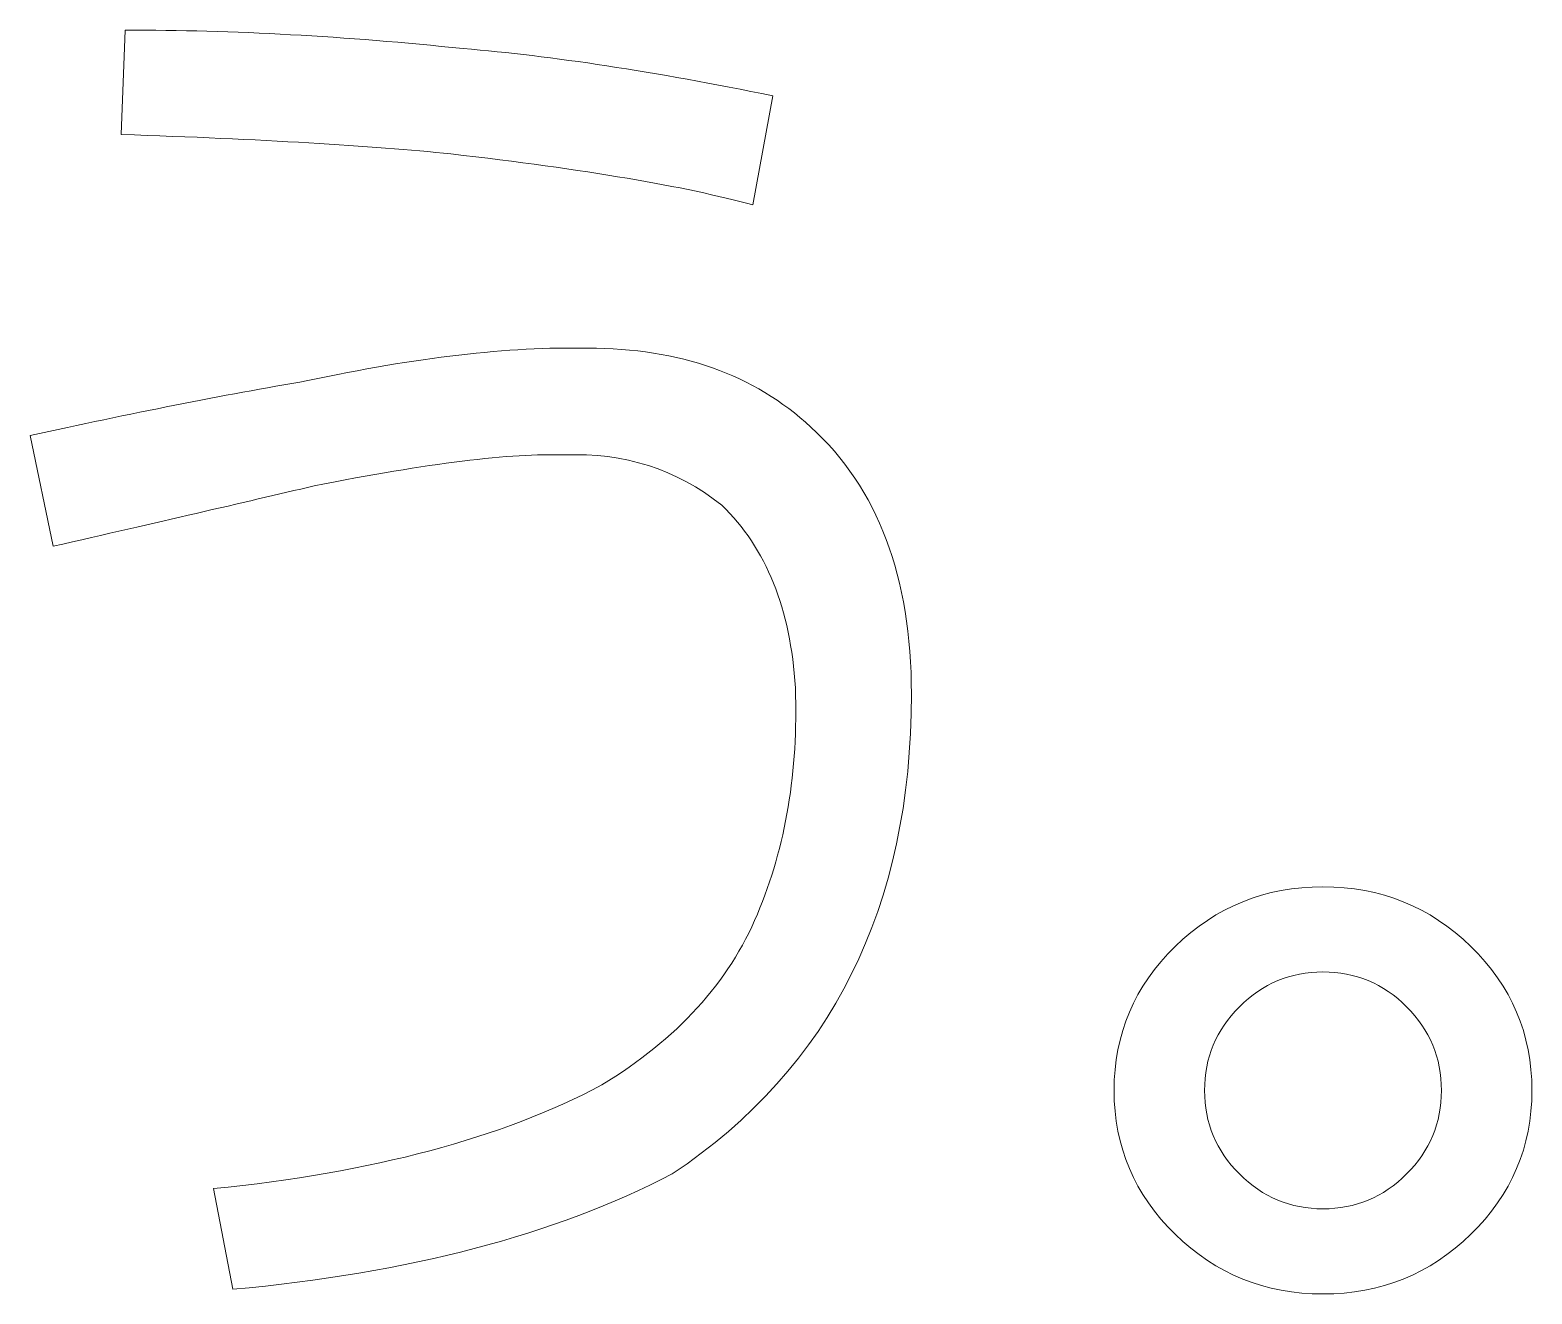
# Model space of a CAD drawing. Extents: x 0 to 812, y 0 to 300.
# Drawn here: x 724.894 to 729.633, y 147.857 to 151.844 of the extents above; entities that cross this region are included whole.
import ezdxf

# ---------------------------------------------------------------- set-up
doc = ezdxf.new("R2010")
doc.units = 0
doc.header["$MEASUREMENT"] = 0
doc.layers.add('TEMPLATE', color=216, linetype='CONTINUOUS', true_color=0x4c004c)

# ---------------------------------------------------------------- blocks, each defined once
blk = doc.blocks.new('block 3')
at = {"layer": 'TEMPLATE', "color": 214, "lineweight": 9, "true_color": 0x7f007f}
for points, knots in [([(727.2376, -148.3634), (727.2376, -148.3634), (727.1742, -148.7075), (727.1742, -148.7075), (726.9627, -148.649), (726.6451, -148.5952), (726.222, -148.5465), (725.9712, -148.5205), (725.6246, -148.5), (725.1819, -148.4853), (725.1819, -148.4853), (725.1943, -148.1558), (725.1943, -148.1558), (725.5343, -148.1558), (725.8899, -148.1753), (726.2609, -148.2144), (726.5393, -148.2371), (726.8649, -148.2869), (727.2376, -148.3634)], [0, 0, 0, 0, 1, 1, 1, 2, 2, 2, 3, 3, 3, 4, 4, 4, 5, 5, 5, 6, 6, 6, 6]), ([(727.6748, -150.2504), (727.6748, -150.9227), (727.4233, -151.4273), (726.9203, -151.7642), (726.5493, -151.9563), (726.0869, -152.0775), (725.5337, -152.128), (725.5337, -152.128), (725.4723, -151.8105), (725.4723, -151.8105), (725.9739, -151.7601), (726.3822, -151.6511), (726.6981, -151.4834), (726.9358, -151.3386), (727.0991, -151.1591), (727.1887, -150.9451), (727.2783, -150.731), (727.3182, -150.493), (727.3086, -150.231), (727.2938, -149.9819), (727.2166, -149.79), (727.0764, -149.6548), (726.9334, -149.5409), (726.768, -149.488), (726.581, -149.4961), (726.4132, -149.4896), (726.1497, -149.5221), (725.79, -149.5938), (725.5685, -149.6458), (725.2942, -149.7094), (724.9673, -149.7842), (724.9673, -149.7842), (724.8939, -149.4351), (724.8939, -149.4351), (725.2112, -149.3651), (725.5033, -149.3073), (725.7704, -149.2617), (726.1104, -149.1885), (726.4053, -149.1544), (726.654, -149.1592), (726.9437, -149.1592), (727.1784, -149.2422), (727.3572, -149.4083), (727.5687, -149.6004), (727.6748, -149.8811), (727.6748, -150.2504)], [0, 0, 0, 0, 1, 1, 1, 2, 2, 2, 3, 3, 3, 4, 4, 4, 5, 5, 5, 6, 6, 6, 7, 7, 7, 8, 8, 8, 9, 9, 9, 10, 10, 10, 11, 11, 11, 12, 12, 12, 13, 13, 13, 14, 14, 14, 15, 15, 15, 15]), ([(728.3142, -151.5005), (728.3142, -151.3231), (728.3783, -151.1718), (728.5071, -151.0464), (728.6356, -150.921), (728.791, -150.8585), (728.9733, -150.8585), (729.1555, -150.8585), (729.3112, -150.921), (729.4397, -151.0464), (729.5682, -151.1718), (729.6326, -151.3231), (729.6326, -151.5005), (729.6326, -151.6779), (729.5682, -151.8293), (729.4397, -151.9545), (729.3112, -152.08), (729.1555, -152.1426), (728.9733, -152.1426), (728.791, -152.1426), (728.6356, -152.08), (728.5071, -151.9545), (728.3783, -151.8293), (728.3142, -151.6779), (728.3142, -151.5005)], [0, 0, 0, 0, 1, 1, 1, 2, 2, 2, 3, 3, 3, 4, 4, 4, 5, 5, 5, 6, 6, 6, 7, 7, 7, 8, 8, 8, 8]), ([(728.5998, -151.5005), (728.5998, -151.603), (728.6363, -151.691), (728.7097, -151.7642), (728.7831, -151.8374), (728.8709, -151.8741), (728.9733, -151.8741), (729.0759, -151.8741), (729.1638, -151.8374), (729.2371, -151.7642), (729.3102, -151.691), (729.347, -151.603), (729.347, -151.5005), (729.347, -151.398), (729.3102, -151.3101), (729.2371, -151.2368), (729.1638, -151.1635), (729.0759, -151.127), (728.9733, -151.127), (728.8709, -151.127), (728.7831, -151.1635), (728.7097, -151.2368), (728.6363, -151.3101), (728.5998, -151.398), (728.5998, -151.5005)], [0, 0, 0, 0, 1, 1, 1, 2, 2, 2, 3, 3, 3, 4, 4, 4, 5, 5, 5, 6, 6, 6, 7, 7, 7, 8, 8, 8, 8])]:
    blk.add_open_spline(points, degree=3, knots=knots, dxfattribs=at)

msp = doc.modelspace()

# ---------------------------------------------------------------- block references
at = {"layer": 'TEMPLATE'}
msp.add_blockref('block 3', (0, 300), dxfattribs=at)

doc.saveas('drawing.dxf')
